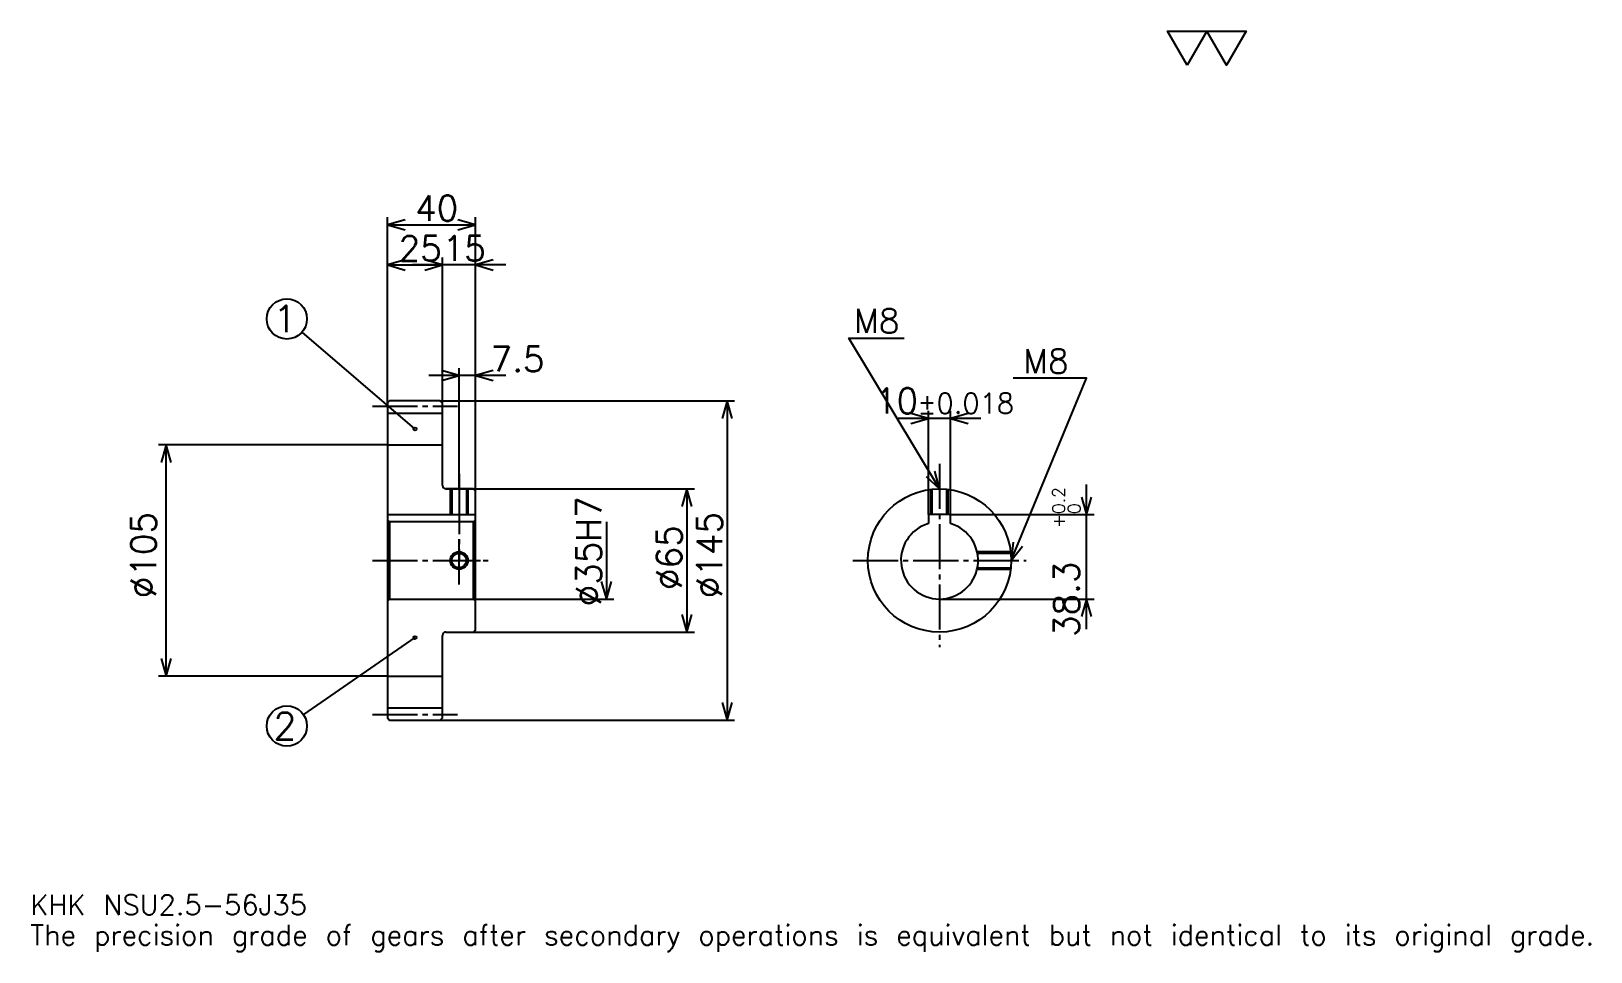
# Model space of a CAD drawing. Extents: x 23 to 731, y 8 to 426.
import ezdxf

# ---------------------------------------------------------------- set-up
doc = ezdxf.new("R2010")
doc.units = 0
doc.linetypes.add('DASHDOT', pattern=[27.391305, 20.543478, -2.282609, 2.282609, -2.282609])
doc.layers.get('0').update_dxf_attribs({"linetype": 'CONTINUOUS'})
doc.layers.add('DASHDOT', color=6, linetype='DASHDOT')
doc.styles.add('KANJI', font='TXT', dxfattribs={"bigfont": 'BIGFONT'})

msp = doc.modelspace()

# ---------------------------------------------------------------- linework, layer by layer
at = {"color": 5}
for p, q in [((184.891312, 258.532593), (184.891312, 341.847839)), ((224.891312, 258.532593), (224.891312, 341.847839)), ((184.891312, 338.423889), (224.891312, 338.423889)), ((184.891312, 320.163025), (209.891312, 320.163025)), ((238.58696, 320.163025), (196.195663, 320.163025)), ((209.891312, 258.532593), (209.891312, 323.586975)), ((197.391312, 245.720108), (146.164429, 289.734558)), ((238.58696, 269.945648), (203.695663, 269.945648)), ((217.391312, 258.532593), (217.391312, 273.369568)), ((184.891312, 257.532593), (184.891312, 258.532593)), ((208.891312, 258.532593), (224.891312, 258.532593)), ((209.891312, 257.532593), (209.891312, 258.532593)), ((217.391312, 218.532608), (217.391312, 258.532593)), ((217.391312, 218.532608), (217.391312, 258.532593)), ((224.891312, 258.532593), (342.445679, 258.532593)), ((224.891312, 217.532608), (224.891312, 258.532593)), ((339.021729, 258.532593), (339.021729, 113.532608)), ((454.130432, 250.489136), (416.739136, 250.489136)), ((430.434784, 206.832611), (430.434784, 253.91304)), ((440.434784, 206.832611), (440.434784, 253.91304)), ((184.891312, 238.532608), (81.032616, 238.532608)), ((84.456528, 133.532608), (84.456528, 238.532608)), ((502.173889, 154.83696), (502.173889, 220.528259)), ((211.391312, 218.532608), (224.891312, 218.532608)), ((224.891312, 218.532608), (324.184814, 218.532608)), ((320.760864, 218.532608), (320.760864, 153.532608)), ((440.434784, 206.832611), (505.597839, 206.832611)), ((284.239136, 203.532608), (284.239136, 168.532608)), ((224.891312, 168.532608), (287.663055, 168.532608)), ((435.434784, 168.532608), (505.597839, 168.532608)), ((197.391312, 151.032608), (146.752579, 116.068214)), ((211.391312, 153.532608), (224.891312, 153.532608)), ((224.891312, 153.532608), (324.184814, 153.532608)), ((184.891312, 133.532608), (81.032616, 133.532608)), ((208.891312, 113.532608), (224.891312, 113.532608)), ((224.891312, 113.532608), (342.445679, 113.532608))]:
    msp.add_line(p, q, dxfattribs=at)
at = {"color": 4}
for p, q in [((184.891312, 252.907608), (209.891312, 252.907608)), ((184.891312, 238.532608), (209.891312, 238.532608)), ((184.891312, 206.832611), (224.891312, 206.832611)), ((185.891312, 203.532608), (185.891312, 168.532608)), ((223.891312, 203.532608), (224.891312, 204.532608)), ((223.891312, 168.532608), (224.891312, 167.532608)), ((184.891312, 133.532608), (209.891312, 133.532608)), ((184.891312, 119.157608), (209.891312, 119.157608))]:
    msp.add_line(p, q, dxfattribs=at)
at = {"color": 7}
msp.add_lwpolyline([(547.826111, 410.869568), (538.92395, 426.299988), (574.532654, 426.299988), (565.630432, 410.869568), (556.728271, 426.299988), (547.826111, 410.869568)], dxfattribs=at)
at = {"color": 5}
for points in [[(192.880447, 340.706512), (184.891312, 338.423889), (192.880447, 336.141296)], [(216.902176, 336.141296), (224.891312, 338.423889), (216.902176, 340.706512)], [(192.880447, 322.445648), (184.891312, 320.163025), (192.880447, 317.880432)], [(201.902176, 317.880432), (209.891312, 320.163025), (201.902176, 322.445648)], [(201.902176, 317.880432), (209.891312, 320.163025), (201.902176, 322.445648)], [(232.880447, 322.445648), (224.891312, 320.163025), (232.880447, 317.880432)], [(435.434784, 218.532608), (394.347839, 287.010864), (419.456543, 287.010864)], [(209.402176, 267.663025), (217.391312, 269.945648), (209.402176, 272.228271)], [(232.880447, 272.228271), (224.891312, 269.945648), (232.880447, 267.663025)], [(467.934814, 186.032608), (502.17395, 268.75), (468.847839, 268.75)], [(341.304352, 250.543488), (339.021729, 258.532593), (336.739136, 250.543488)], [(422.445648, 248.206512), (430.434784, 250.489136), (422.445648, 252.771729)], [(448.423889, 252.771729), (440.434784, 250.489136), (448.423889, 248.206512)], [(86.739136, 230.543472), (84.456528, 238.532608), (82.17392, 230.543472)], [(429.367096, 224.208832), (435.434784, 218.532608), (433.281738, 226.557617)], [(323.043488, 210.543472), (320.760864, 218.532608), (318.478271, 210.543472)], [(499.891296, 214.821732), (502.173889, 206.832611), (504.456543, 214.821732)], [(468.881226, 194.287354), (467.934814, 186.032608), (473.099365, 192.541336)], [(281.956543, 176.521744), (284.239136, 168.532608), (286.521729, 176.521744)], [(504.456543, 160.543472), (502.173889, 168.532608), (499.891296, 160.543472)], [(318.478271, 161.521744), (320.760864, 153.532608), (323.043488, 161.521744)], [(82.17392, 141.521744), (84.456528, 133.532608), (86.739136, 141.521744)], [(336.739136, 121.521736), (339.021729, 113.532608), (341.304352, 121.521736)]]:
    msp.add_lwpolyline(points, dxfattribs=at)
at = {"color": 4}
for points in [[(209.891312, 220.032608), (209.891312, 257.532593), (208.891312, 258.532593), (185.891312, 258.532593), (184.891312, 257.532593), (184.891312, 167.532608)], [(211.391312, 153.532608), (223.891312, 153.532608), (224.891312, 154.532608), (224.891312, 217.532608), (223.891312, 218.532608), (211.391312, 218.532608)], [(213.391312, 218.532608), (213.391312, 206.832611)], [(214.066315, 218.532608), (214.066315, 206.832611)], [(220.716309, 218.532608), (220.716309, 206.832611)], [(221.391312, 218.532608), (221.391312, 206.832611)], [(431.434784, 206.832611), (431.434784, 218.285522)], [(432.109802, 206.832611), (432.109802, 218.362076)], [(438.759766, 206.832611), (438.759766, 218.362076)], [(439.434784, 206.832611), (439.434784, 218.285522)], [(440.434784, 202.803116), (440.434784, 206.832611), (430.434784, 206.832611), (430.434784, 202.803116)], [(184.891312, 167.532608), (185.891312, 168.532608), (223.891312, 168.532608), (223.891312, 203.532608), (185.891312, 203.532608), (184.891312, 204.532608)], [(452.471497, 190.032608), (467.687683, 190.032608)], [(452.616028, 189.357605), (467.764221, 189.357605)], [(452.471497, 182.032608), (467.687683, 182.032608)], [(452.616028, 182.707611), (467.764221, 182.707611)], [(184.891312, 167.532608), (184.891312, 114.532608), (185.891312, 113.532608), (208.891312, 113.532608), (209.891312, 114.532608), (209.891312, 152.032608)]]:
    msp.add_lwpolyline(points, dxfattribs=at)
at = {"color": 5}
for centre, radius in [((139.239136, 295.684784), 9.130435), ((197.391312, 245.720108), 0.684783), ((197.391312, 151.032608), 0.684783), ((139.239136, 110.880432), 9.130435)]:
    msp.add_circle(centre, radius, dxfattribs=at)
at = {"color": 4}
for centre, radius in [((435.434784, 186.032608), 32.5), ((217.391312, 186.032608), 3.325)]:
    msp.add_circle(centre, radius, dxfattribs=at)
at = {"color": 7}
msp.add_circle((217.391312, 186.032608), 4, dxfattribs=at)
at = {"color": 4}
for centre, radius, start, end in [((211.391312, 220.032608), 1.5, 180, 270), ((435.434784, 186.032608), 17.5, 106.601549926, 73.398450074), ((211.391312, 152.032608), 1.5, 90, 180)]:
    msp.add_arc(centre, radius, start, end, dxfattribs=at)
at = {"layer": 'DASHDOT', "color": 7}
for p, q in [((178.043488, 256.032593), (216.739136, 256.032593)), ((435.434784, 229.945648), (435.434784, 146.684784)), ((217.391312, 218.532608), (217.391312, 186.032608)), ((178.043488, 186.032608), (231.739136, 186.032608)), ((396.086975, 186.032608), (474.782593, 186.032608)), ((178.043488, 116.032608), (216.739136, 116.032608))]:
    msp.add_line(p, q, dxfattribs=at)
for points in [[(217.391312, 225.380432), (217.391312, 199.984787)], [(217.391312, 175.184784), (217.391312, 196.880432)], [(206.543488, 186.032608), (228.239136, 186.032608)]]:
    msp.add_lwpolyline(points, dxfattribs=at)

# ---------------------------------------------------------------- texts
at = {"color": 7, "style": 'KANJI'}
for s, height, p in [('40', 11.413043, (197.472839, 340.25)), ('25', 11.413043, (189.972839, 321.989136)), ('15', 11.413043, (209.972839, 321.989136)), ('1', 12.173913, (133.152191, 289.597839)), ('M8', 10.956522, (396.630432, 289.293488)), ('7.5', 11.413043, (231.739136, 271.771729)), ('M8', 10.956522, (473.413025, 271.032593)), ('10', 11.413043, (406.169495, 252.771729)), ('%%p0.018', 9.130435, (425.456116, 252.771729)), ('2', 12.173913, (133.152191, 104.793472)), ('KHK NSU2.5-56J35', 9.130435, (22.826086, 25.108696)), ('The precision grade of gears after secondary operations is equivalent but not identical to its original grade.', 9.130435, (22.826086, 11.413043))]:
    msp.add_text(s, height=height, dxfattribs=at).set_placement(p)
for s, height, p in [('%%c35H7', 11.413043, (281.956543, 165.203796)), ('0.2', 5.706522, (492.358704, 207.10141)), ('%%c105', 11.413043, (79.891312, 168.91304)), ('%%c145', 11.413043, (336.739136, 168.91304)), ('+', 5.706522, (492.358704, 200.710098)), ('0', 5.706522, (499.434753, 207.10141)), ('%%c65', 11.413043, (318.478271, 172.622284)), ('38.3', 11.413043, (498.75, 151.309937))]:
    msp.add_text(s, height=height, rotation=90, dxfattribs=at).set_placement(p)

doc.saveas('drawing.dxf')
